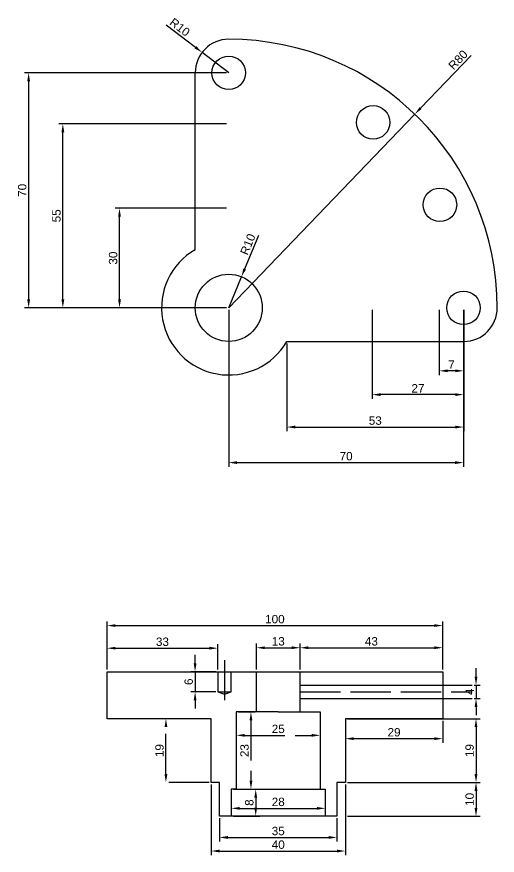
# Model space of a CAD drawing. Header units: millimetres. Extents: x 2986 to 4728, y 1033 to 1995.
# Drawn here: x 2985.6 to 3128.8, y 1710.1 to 1959.8 of the extents above; entities that cross this region are included whole.
import ezdxf

# ---------------------------------------------------------------- set-up
doc = ezdxf.new("R2010")
doc.units = ezdxf.units.MM
doc.linetypes.add('ACAD_ISO02W100', pattern=[15, 12, -3])
doc.styles.get("Standard").update_dxf_attribs({"font": 'arial.ttf'})
doc.dimstyles.new('ISO-25', dxfattribs={"dimtxt": 2.5, "dimasz": 2.5, "dimexe": 1.25, "dimexo": 0.625, "dimtad": 1, "dimdec": 0, "dimtxsty": 'Standard', "dimcen": 2.5, "dimadec": 0, "dimazin": 0, "dimtfac": 1, "dimtdec": 0, "dimtmove": 0, "dimatfit": 3, "dimfxl": 1, "dimarcsym": 0})

# ---------------------------------------------------------------- blocks, each defined once
blk = doc.blocks.new('*D1')
at = {"color": 0, "lineweight": -2, "transparency": 16777216}
for p, q in [((3070.05, 1765.35), (3070.05, 1773.11)), ((3112.55, 1765.35), (3112.55, 1773.11)), ((3072.55, 1771.86), (3110.05, 1771.86))]:
    blk.add_line(p, q, dxfattribs=at)
at = {"color": 0, "transparency": 16777216}
for points in [[(3072.55, 1772.28), (3072.55, 1771.45), (3070.05, 1771.86)], [(3110.05, 1772.28), (3110.05, 1771.45), (3112.55, 1771.86)]]:
    blk.add_solid(points, dxfattribs=at)
at = {"layer": 'Defpoints', "color": 0, "transparency": 16777216}
for p in [(3112.55, 1771.86), (3070.05, 1764.73), (3112.55, 1764.73)]:
    blk.add_point(p, dxfattribs=at)
at = {"color": 0, "transparency": 16777216, "insert": (3091.3, 1773.76), "char_height": 2.5, "attachment_point": 5}
blk.add_mtext('43', dxfattribs=at)
blk = doc.blocks.new('*D2')
at = {"color": 0, "lineweight": -2, "transparency": 16777216}
for p, q in [((3012.55, 1765.35), (3012.55, 1772.97)), ((3015.05, 1771.72), (3043.05, 1771.72)), ((3045.55, 1765.35), (3045.55, 1772.97))]:
    blk.add_line(p, q, dxfattribs=at)
at = {"color": 0, "transparency": 16777216}
for points in [[(3015.05, 1772.14), (3015.05, 1771.31), (3012.55, 1771.72)], [(3043.05, 1772.14), (3043.05, 1771.31), (3045.55, 1771.72)]]:
    blk.add_solid(points, dxfattribs=at)
at = {"layer": 'Defpoints', "color": 0, "transparency": 16777216}
for p in [(3045.55, 1771.72), (3012.55, 1764.73), (3045.55, 1764.73)]:
    blk.add_point(p, dxfattribs=at)
at = {"color": 0, "transparency": 16777216, "insert": (3029.05, 1773.63), "char_height": 2.5, "attachment_point": 5}
blk.add_mtext('33', dxfattribs=at)
blk = doc.blocks.new('*D3')
at = {"color": 0, "lineweight": -2, "transparency": 16777216}
for p, q in [((3038.77, 1767.23), (3038.77, 1769.73)), ((3044.93, 1764.73), (3037.52, 1764.73)), ((3038.77, 1764.73), (3038.77, 1758.73)), ((3044.93, 1758.73), (3037.52, 1758.73)), ((3038.77, 1756.23), (3038.77, 1753.73))]:
    blk.add_line(p, q, dxfattribs=at)
at = {"color": 0, "transparency": 16777216}
for points in [[(3038.35, 1767.23), (3039.19, 1767.23), (3038.77, 1764.73)], [(3038.35, 1756.23), (3039.19, 1756.23), (3038.77, 1758.73)]]:
    blk.add_solid(points, dxfattribs=at)
at = {"layer": 'Defpoints', "color": 0, "transparency": 16777216}
for p in [(3045.55, 1764.73), (3038.77, 1758.73), (3045.55, 1758.73)]:
    blk.add_point(p, dxfattribs=at)
at = {"color": 0, "transparency": 16777216, "insert": (3036.87, 1761.73), "char_height": 2.5, "attachment_point": 5, "rotation": 90}
blk.add_mtext('6', dxfattribs=at)
blk = doc.blocks.new('*D4')
at = {"color": 0, "lineweight": -2, "transparency": 16777216}
for p, q in [((3012.55, 1765.35), (3012.55, 1779.71)), ((3015.05, 1778.46), (3110.05, 1778.46)), ((3112.55, 1765.35), (3112.55, 1779.71))]:
    blk.add_line(p, q, dxfattribs=at)
at = {"color": 0, "transparency": 16777216}
for points in [[(3015.05, 1778.88), (3015.05, 1778.05), (3012.55, 1778.46)], [(3110.05, 1778.88), (3110.05, 1778.05), (3112.55, 1778.46)]]:
    blk.add_solid(points, dxfattribs=at)
at = {"layer": 'Defpoints', "color": 0, "transparency": 16777216}
for p in [(3112.55, 1778.46), (3012.55, 1764.73), (3112.55, 1764.73)]:
    blk.add_point(p, dxfattribs=at)
at = {"color": 0, "transparency": 16777216, "insert": (3062.55, 1780.37), "char_height": 2.5, "attachment_point": 5}
blk.add_mtext('100', dxfattribs=at)
blk = doc.blocks.new('*D5')
at = {"color": 0, "linetype": 'ACAD_ISO02W100', "lineweight": -2, "transparency": 16777216}
for p, q in [((3051.68, 1752.73), (3056.67, 1752.73)), ((3055.42, 1750.23), (3055.42, 1732.23)), ((3051.68, 1729.73), (3056.67, 1729.73))]:
    blk.add_line(p, q, dxfattribs=at)
at = {"color": 0, "linetype": 'ACAD_ISO02W100', "transparency": 16777216}
for points in [[(3055, 1750.23), (3055.83, 1750.23), (3055.42, 1752.73)], [(3055, 1732.23), (3055.83, 1732.23), (3055.42, 1729.73)]]:
    blk.add_solid(points, dxfattribs=at)
at = {"layer": 'Defpoints', "color": 0, "linetype": 'ACAD_ISO02W100', "transparency": 16777216}
for p in [(3051.05, 1752.73), (3051.05, 1729.73), (3055.42, 1729.73)]:
    blk.add_point(p, dxfattribs=at)
at = {"color": 0, "linetype": 'ACAD_ISO02W100', "transparency": 16777216, "insert": (3053.51, 1741.23), "char_height": 2.5, "attachment_point": 5, "rotation": 90}
blk.add_mtext('23', dxfattribs=at)
blk = doc.blocks.new('*D6')
at = {"color": 0, "linetype": 'ACAD_ISO02W100', "lineweight": -2, "transparency": 16777216}
for p, q in [((3051.05, 1752.1), (3051.05, 1744.52)), ((3076.05, 1752.1), (3076.05, 1744.52)), ((3053.55, 1745.77), (3073.55, 1745.77))]:
    blk.add_line(p, q, dxfattribs=at)
at = {"color": 0, "linetype": 'ACAD_ISO02W100', "transparency": 16777216}
for points in [[(3053.55, 1746.19), (3053.55, 1745.36), (3051.05, 1745.77)], [(3073.55, 1746.19), (3073.55, 1745.36), (3076.05, 1745.77)]]:
    blk.add_solid(points, dxfattribs=at)
at = {"layer": 'Defpoints', "color": 0, "linetype": 'ACAD_ISO02W100', "transparency": 16777216}
for p in [(3051.05, 1752.73), (3076.05, 1752.73), (3076.05, 1745.77)]:
    blk.add_point(p, dxfattribs=at)
at = {"color": 0, "linetype": 'ACAD_ISO02W100', "transparency": 16777216, "insert": (3063.55, 1747.68), "char_height": 2.5, "attachment_point": 5}
blk.add_mtext('25', dxfattribs=at)
blk = doc.blocks.new('*D7')
at = {"color": 0, "linetype": 'ACAD_ISO02W100', "lineweight": -2, "transparency": 16777216}
for p, q in [((3057.05, 1765.35), (3057.05, 1773.11)), ((3070.05, 1765.35), (3070.05, 1773.11)), ((3059.55, 1771.86), (3067.55, 1771.86))]:
    blk.add_line(p, q, dxfattribs=at)
at = {"color": 0, "linetype": 'ACAD_ISO02W100', "transparency": 16777216}
for points in [[(3059.55, 1772.28), (3059.55, 1771.45), (3057.05, 1771.86)], [(3067.55, 1772.28), (3067.55, 1771.45), (3070.05, 1771.86)]]:
    blk.add_solid(points, dxfattribs=at)
at = {"layer": 'Defpoints', "color": 0, "linetype": 'ACAD_ISO02W100', "transparency": 16777216}
for p in [(3070.05, 1771.86), (3057.05, 1764.73), (3070.05, 1764.73)]:
    blk.add_point(p, dxfattribs=at)
at = {"color": 0, "linetype": 'ACAD_ISO02W100', "transparency": 16777216, "insert": (3063.55, 1773.76), "char_height": 2.5, "attachment_point": 5}
blk.add_mtext('13', dxfattribs=at)
blk = doc.blocks.new('*D8')
at = {"color": 0, "linetype": 'ACAD_ISO02W100', "lineweight": -2, "transparency": 16777216}
for p, q in [((3042.93, 1750.73), (3028.84, 1750.73)), ((3030.09, 1734.23), (3030.09, 1748.23)), ((3042.93, 1731.73), (3028.84, 1731.73))]:
    blk.add_line(p, q, dxfattribs=at)
at = {"color": 0, "linetype": 'ACAD_ISO02W100', "transparency": 16777216}
for points in [[(3029.67, 1748.23), (3030.51, 1748.23), (3030.09, 1750.73)], [(3029.67, 1734.23), (3030.51, 1734.23), (3030.09, 1731.73)]]:
    blk.add_solid(points, dxfattribs=at)
at = {"layer": 'Defpoints', "color": 0, "linetype": 'ACAD_ISO02W100', "transparency": 16777216}
for p in [(3030.09, 1750.73), (3043.55, 1750.73), (3043.55, 1731.73)]:
    blk.add_point(p, dxfattribs=at)
at = {"color": 0, "linetype": 'ACAD_ISO02W100', "transparency": 16777216, "insert": (3028.19, 1741.23), "char_height": 2.5, "attachment_point": 5, "rotation": 90}
blk.add_mtext('19', dxfattribs=at)
blk = doc.blocks.new('*D9')
at = {"color": 0, "lineweight": -2, "transparency": 16777216}
for p, q in [((3049.55, 1729.1), (3049.55, 1722.78)), ((3077.55, 1729.1), (3077.55, 1722.78)), ((3052.05, 1724.03), (3075.05, 1724.03))]:
    blk.add_line(p, q, dxfattribs=at)
at = {"color": 0, "transparency": 16777216}
for points in [[(3052.05, 1724.45), (3052.05, 1723.61), (3049.55, 1724.03)], [(3075.05, 1724.45), (3075.05, 1723.61), (3077.55, 1724.03)]]:
    blk.add_solid(points, dxfattribs=at)
at = {"layer": 'Defpoints', "color": 0, "transparency": 16777216}
for p in [(3049.55, 1729.73), (3077.55, 1729.73), (3077.55, 1724.03)]:
    blk.add_point(p, dxfattribs=at)
at = {"color": 0, "transparency": 16777216, "insert": (3063.55, 1725.93), "char_height": 2.5, "attachment_point": 5}
blk.add_mtext('28', dxfattribs=at)
blk = doc.blocks.new('*D10')
at = {"color": 0, "lineweight": -2, "transparency": 16777216}
for p, q in [((3050.18, 1729.73), (3058.09, 1729.73)), ((3056.84, 1727.23), (3056.84, 1724.23)), ((3050.18, 1721.73), (3058.09, 1721.73))]:
    blk.add_line(p, q, dxfattribs=at)
at = {"color": 0, "transparency": 16777216}
for points in [[(3056.42, 1727.23), (3057.25, 1727.23), (3056.84, 1729.73)], [(3056.42, 1724.23), (3057.25, 1724.23), (3056.84, 1721.73)]]:
    blk.add_solid(points, dxfattribs=at)
at = {"layer": 'Defpoints', "color": 0, "transparency": 16777216}
for p in [(3049.55, 1729.73), (3049.55, 1721.73), (3056.84, 1721.73)]:
    blk.add_point(p, dxfattribs=at)
at = {"color": 0, "transparency": 16777216, "insert": (3054.93, 1725.73), "char_height": 2.5, "attachment_point": 5, "rotation": 90}
blk.add_mtext('8', dxfattribs=at)
blk = doc.blocks.new('*D11')
at = {"color": 0, "lineweight": -2, "transparency": 16777216}
for p, q in [((3046.05, 1721.1), (3046.05, 1714.11)), ((3081.05, 1721.1), (3081.05, 1714.11)), ((3048.55, 1715.36), (3078.55, 1715.36))]:
    blk.add_line(p, q, dxfattribs=at)
at = {"color": 0, "transparency": 16777216}
for points in [[(3048.55, 1715.78), (3048.55, 1714.94), (3046.05, 1715.36)], [(3078.55, 1715.78), (3078.55, 1714.94), (3081.05, 1715.36)]]:
    blk.add_solid(points, dxfattribs=at)
at = {"layer": 'Defpoints', "color": 0, "transparency": 16777216}
for p in [(3046.05, 1721.73), (3081.05, 1721.73), (3081.05, 1715.36)]:
    blk.add_point(p, dxfattribs=at)
at = {"color": 0, "transparency": 16777216, "insert": (3063.55, 1717.26), "char_height": 2.5, "attachment_point": 5}
blk.add_mtext('35', dxfattribs=at)
blk = doc.blocks.new('*D12')
at = {"color": 0, "lineweight": -2, "transparency": 16777216}
for p, q in [((3043.55, 1731.1), (3043.55, 1710.06)), ((3083.55, 1731.1), (3083.55, 1710.06)), ((3046.05, 1711.31), (3081.05, 1711.31))]:
    blk.add_line(p, q, dxfattribs=at)
at = {"color": 0, "transparency": 16777216}
for points in [[(3046.05, 1711.73), (3046.05, 1710.9), (3043.55, 1711.31)], [(3081.05, 1711.73), (3081.05, 1710.9), (3083.55, 1711.31)]]:
    blk.add_solid(points, dxfattribs=at)
at = {"layer": 'Defpoints', "color": 0, "transparency": 16777216}
for p in [(3043.55, 1731.73), (3083.55, 1731.73), (3083.55, 1711.31)]:
    blk.add_point(p, dxfattribs=at)
at = {"color": 0, "transparency": 16777216, "insert": (3063.55, 1713.21), "char_height": 2.5, "attachment_point": 5}
blk.add_mtext('40', dxfattribs=at)
blk = doc.blocks.new('*D13')
at = {"color": 0, "lineweight": -2, "transparency": 16777216}
for p, q in [((3083.55, 1750.1), (3083.55, 1743.53)), ((3112.55, 1750.1), (3112.55, 1743.53)), ((3086.05, 1744.78), (3110.05, 1744.78))]:
    blk.add_line(p, q, dxfattribs=at)
at = {"color": 0, "transparency": 16777216}
for points in [[(3086.05, 1745.19), (3086.05, 1744.36), (3083.55, 1744.78)], [(3110.05, 1745.19), (3110.05, 1744.36), (3112.55, 1744.78)]]:
    blk.add_solid(points, dxfattribs=at)
at = {"layer": 'Defpoints', "color": 0, "transparency": 16777216}
for p in [(3083.55, 1750.73), (3112.55, 1750.73), (3112.55, 1744.78)]:
    blk.add_point(p, dxfattribs=at)
at = {"color": 0, "transparency": 16777216, "insert": (3098.05, 1746.68), "char_height": 2.5, "attachment_point": 5}
blk.add_mtext('29', dxfattribs=at)
blk = doc.blocks.new('*D14')
at = {"color": 0, "lineweight": -2, "transparency": 16777216}
for p, q in [((3084.18, 1731.73), (3123.72, 1731.73)), ((3122.47, 1729.23), (3122.47, 1724.16)), ((3084.18, 1721.66), (3123.72, 1721.66))]:
    blk.add_line(p, q, dxfattribs=at)
at = {"color": 0, "transparency": 16777216}
for points in [[(3122.05, 1729.23), (3122.89, 1729.23), (3122.47, 1731.73)], [(3122.05, 1724.16), (3122.89, 1724.16), (3122.47, 1721.66)]]:
    blk.add_solid(points, dxfattribs=at)
at = {"layer": 'Defpoints', "color": 0, "transparency": 16777216}
for p in [(3083.55, 1731.73), (3083.55, 1721.66), (3122.47, 1721.66)]:
    blk.add_point(p, dxfattribs=at)
at = {"color": 0, "transparency": 16777216, "insert": (3120.57, 1726.69), "char_height": 2.5, "attachment_point": 5, "rotation": 90}
blk.add_mtext('10', dxfattribs=at)
blk = doc.blocks.new('*D15')
at = {"color": 0, "lineweight": -2, "transparency": 16777216}
for p, q in [((3084.18, 1750.73), (3123.72, 1750.73)), ((3122.47, 1748.23), (3122.47, 1734.23)), ((3084.18, 1731.73), (3123.72, 1731.73))]:
    blk.add_line(p, q, dxfattribs=at)
at = {"color": 0, "transparency": 16777216}
for points in [[(3122.05, 1748.23), (3122.89, 1748.23), (3122.47, 1750.73)], [(3122.05, 1734.23), (3122.89, 1734.23), (3122.47, 1731.73)]]:
    blk.add_solid(points, dxfattribs=at)
at = {"layer": 'Defpoints', "color": 0, "transparency": 16777216}
for p in [(3083.55, 1750.73), (3083.55, 1731.73), (3122.47, 1731.73)]:
    blk.add_point(p, dxfattribs=at)
at = {"color": 0, "transparency": 16777216, "insert": (3120.57, 1741.23), "char_height": 2.5, "attachment_point": 5, "rotation": 90}
blk.add_mtext('19', dxfattribs=at)
blk = doc.blocks.new('*D16')
at = {"color": 0, "lineweight": -2, "transparency": 16777216}
for p, q in [((3122.47, 1763.23), (3122.47, 1765.73)), ((3121.96, 1760.73), (3123.72, 1760.73)), ((3122.47, 1760.73), (3122.47, 1756.73)), ((3121.96, 1756.73), (3123.72, 1756.73)), ((3122.47, 1754.23), (3122.47, 1751.73))]:
    blk.add_line(p, q, dxfattribs=at)
at = {"color": 0, "transparency": 16777216}
for points in [[(3122.05, 1763.23), (3122.89, 1763.23), (3122.47, 1760.73)], [(3122.05, 1754.23), (3122.89, 1754.23), (3122.47, 1756.73)]]:
    blk.add_solid(points, dxfattribs=at)
at = {"layer": 'Defpoints', "color": 0, "transparency": 16777216}
for p in [(3121.33, 1760.73), (3121.33, 1756.73), (3122.47, 1756.73)]:
    blk.add_point(p, dxfattribs=at)
at = {"color": 0, "transparency": 16777216, "insert": (3120.59, 1758.73), "char_height": 2.5, "attachment_point": 5, "rotation": 90}
blk.add_mtext('4', dxfattribs=at)
blk = doc.blocks.new('*D18')
at = {"color": 0, "lineweight": -2, "transparency": 16777216}
for p, q in [((3030.2, 1957.37), (3038.88, 1950.71)), ((3048.8, 1943.1), (3040.86, 1949.19))]:
    blk.add_line(p, q, dxfattribs=at)
at = {"color": 0, "transparency": 16777216}
blk.add_solid([(3039.13, 1951.04), (3038.62, 1950.38), (3040.86, 1949.19)], dxfattribs=at)
at = {"layer": 'Defpoints', "color": 0, "transparency": 16777216}
for p in [(3040.86, 1949.19), (3048.8, 1943.1)]:
    blk.add_point(p, dxfattribs=at)
at = {"color": 0, "transparency": 16777216, "insert": (3034.22, 1956.68), "char_height": 2.5, "attachment_point": 5, "rotation": 322.5043}
blk.add_mtext('R10', dxfattribs=at)
blk = doc.blocks.new('*D19')
at = {"color": 0, "lineweight": -2, "transparency": 16777216}
for p, q in [((3048.17, 1943.1), (2987.94, 1943.1)), ((2989.19, 1875.6), (2989.19, 1940.6)), ((3048.17, 1873.1), (2987.94, 1873.1))]:
    blk.add_line(p, q, dxfattribs=at)
at = {"color": 0, "transparency": 16777216}
for points in [[(2988.77, 1940.6), (2989.6, 1940.6), (2989.19, 1943.1)], [(2988.77, 1875.6), (2989.6, 1875.6), (2989.19, 1873.1)]]:
    blk.add_solid(points, dxfattribs=at)
at = {"layer": 'Defpoints', "color": 0, "transparency": 16777216}
for p in [(2989.19, 1943.1), (3048.8, 1943.1), (3048.8, 1873.1)]:
    blk.add_point(p, dxfattribs=at)
at = {"color": 0, "transparency": 16777216, "insert": (2987.28, 1908.1), "char_height": 2.5, "attachment_point": 5, "rotation": 90}
blk.add_mtext('70', dxfattribs=at)
blk = doc.blocks.new('*D20')
at = {"color": 0, "lineweight": -2, "transparency": 16777216}
for p, q in [((3048.8, 1872.48), (3048.8, 1825.75)), ((3118.75, 1872.48), (3118.75, 1825.75)), ((3051.3, 1827), (3116.25, 1827))]:
    blk.add_line(p, q, dxfattribs=at)
at = {"color": 0, "transparency": 16777216}
for points in [[(3051.3, 1827.42), (3051.3, 1826.58), (3048.8, 1827)], [(3116.25, 1827.42), (3116.25, 1826.58), (3118.75, 1827)]]:
    blk.add_solid(points, dxfattribs=at)
at = {"layer": 'Defpoints', "color": 0, "transparency": 16777216}
for p in [(3048.8, 1873.1), (3118.75, 1873.1), (3118.75, 1827)]:
    blk.add_point(p, dxfattribs=at)
at = {"color": 0, "transparency": 16777216, "insert": (3083.77, 1828.9), "char_height": 2.5, "attachment_point": 5}
blk.add_mtext('70', dxfattribs=at)
blk = doc.blocks.new('*D21')
at = {"color": 0, "lineweight": -2, "transparency": 16777216}
for p, q in [((3120.99, 1948.23), (3105.96, 1932.59)), ((3048.8, 1873.1), (3104.23, 1930.78))]:
    blk.add_line(p, q, dxfattribs=at)
at = {"color": 0, "transparency": 16777216}
blk.add_solid([(3105.66, 1932.88), (3106.26, 1932.3), (3104.23, 1930.78)], dxfattribs=at)
at = {"layer": 'Defpoints', "color": 0, "transparency": 16777216}
for p in [(3104.23, 1930.78), (3048.8, 1873.1)]:
    blk.add_point(p, dxfattribs=at)
at = {"color": 0, "transparency": 16777216, "insert": (3117.12, 1946.95), "char_height": 2.5, "attachment_point": 5, "rotation": 46.1411}
blk.add_mtext('R80', dxfattribs=at)
blk = doc.blocks.new('*D22')
at = {"color": 0, "lineweight": -2, "transparency": 16777216}
for p, q in [((3111.52, 1872.48), (3111.52, 1853.09)), ((3118.8, 1872.48), (3118.8, 1853.09)), ((3116.3, 1854.34), (3114.02, 1854.34))]:
    blk.add_line(p, q, dxfattribs=at)
at = {"color": 0, "transparency": 16777216}
for points in [[(3114.02, 1854.75), (3114.02, 1853.92), (3111.52, 1854.34)], [(3116.3, 1854.75), (3116.3, 1853.92), (3118.8, 1854.34)]]:
    blk.add_solid(points, dxfattribs=at)
at = {"layer": 'Defpoints', "color": 0, "transparency": 16777216}
for p in [(3111.52, 1873.1), (3118.8, 1873.1), (3111.52, 1854.34)]:
    blk.add_point(p, dxfattribs=at)
at = {"color": 0, "transparency": 16777216, "insert": (3115.16, 1856.21), "char_height": 2.5, "attachment_point": 5}
blk.add_mtext('7', dxfattribs=at)
blk = doc.blocks.new('*D23')
at = {"color": 0, "lineweight": -2, "transparency": 16777216}
for p, q in [((3091.55, 1872.48), (3091.55, 1846)), ((3118.8, 1872.48), (3118.8, 1846)), ((3116.3, 1847.25), (3094.05, 1847.25))]:
    blk.add_line(p, q, dxfattribs=at)
at = {"color": 0, "transparency": 16777216}
for points in [[(3094.05, 1847.66), (3094.05, 1846.83), (3091.55, 1847.25)], [(3116.3, 1847.66), (3116.3, 1846.83), (3118.8, 1847.25)]]:
    blk.add_solid(points, dxfattribs=at)
at = {"layer": 'Defpoints', "color": 0, "transparency": 16777216}
for p in [(3091.55, 1873.1), (3118.8, 1873.1), (3091.55, 1847.25)]:
    blk.add_point(p, dxfattribs=at)
at = {"color": 0, "transparency": 16777216, "insert": (3105.18, 1849.13), "char_height": 2.5, "attachment_point": 5}
blk.add_mtext('27', dxfattribs=at)
blk = doc.blocks.new('*D24')
at = {"color": 0, "lineweight": -2, "transparency": 16777216}
for p, q in [((3048.17, 1927.91), (2998.13, 1927.91)), ((2999.38, 1875.6), (2999.38, 1925.41)), ((3048.17, 1873.1), (2998.13, 1873.1))]:
    blk.add_line(p, q, dxfattribs=at)
at = {"color": 0, "transparency": 16777216}
for points in [[(2998.96, 1925.41), (2999.8, 1925.41), (2999.38, 1927.91)], [(2998.96, 1875.6), (2999.8, 1875.6), (2999.38, 1873.1)]]:
    blk.add_solid(points, dxfattribs=at)
at = {"layer": 'Defpoints', "color": 0, "transparency": 16777216}
for p in [(2999.38, 1927.91), (3048.8, 1927.91), (3048.8, 1873.1)]:
    blk.add_point(p, dxfattribs=at)
at = {"color": 0, "transparency": 16777216, "insert": (2997.48, 1900.51), "char_height": 2.5, "attachment_point": 5, "rotation": 90}
blk.add_mtext('55', dxfattribs=at)
blk = doc.blocks.new('*D25')
at = {"color": 0, "lineweight": -2, "transparency": 16777216}
for p, q in [((3048.17, 1902.74), (3015.01, 1902.74)), ((3016.26, 1875.6), (3016.26, 1900.24)), ((3048.17, 1873.1), (3015.01, 1873.1))]:
    blk.add_line(p, q, dxfattribs=at)
at = {"color": 0, "transparency": 16777216}
for points in [[(3015.84, 1900.24), (3016.67, 1900.24), (3016.26, 1902.74)], [(3015.84, 1875.6), (3016.67, 1875.6), (3016.26, 1873.1)]]:
    blk.add_solid(points, dxfattribs=at)
at = {"layer": 'Defpoints', "color": 0, "transparency": 16777216}
for p in [(3016.26, 1902.74), (3048.8, 1902.74), (3048.8, 1873.1)]:
    blk.add_point(p, dxfattribs=at)
at = {"color": 0, "transparency": 16777216, "insert": (3014.36, 1887.92), "char_height": 2.5, "attachment_point": 5, "rotation": 90}
blk.add_mtext('30', dxfattribs=at)
blk = doc.blocks.new('*D26')
at = {"color": 0, "lineweight": -2, "transparency": 16777216}
for p, q in [((3057.63, 1894.64), (3053.54, 1884.66)), ((3048.8, 1873.1), (3052.59, 1882.35))]:
    blk.add_line(p, q, dxfattribs=at)
at = {"color": 0, "transparency": 16777216}
blk.add_solid([(3053.15, 1884.82), (3053.93, 1884.51), (3052.59, 1882.35)], dxfattribs=at)
at = {"layer": 'Defpoints', "color": 0, "transparency": 16777216}
for p in [(3052.59, 1882.35), (3048.8, 1873.1)]:
    blk.add_point(p, dxfattribs=at)
at = {"color": 0, "transparency": 16777216, "insert": (3054.5, 1892.02), "char_height": 2.5, "attachment_point": 5, "rotation": 67.6922}
blk.add_mtext('R10', dxfattribs=at)
blk = doc.blocks.new('*D27')
at = {"color": 0, "lineweight": -2, "transparency": 16777216}
for p, q in [((3066.12, 1862.48), (3066.12, 1836.35)), ((3118.8, 1862.48), (3118.8, 1836.35)), ((3068.62, 1837.6), (3116.3, 1837.6))]:
    blk.add_line(p, q, dxfattribs=at)
at = {"color": 0, "transparency": 16777216}
for points in [[(3068.62, 1838.01), (3068.62, 1837.18), (3066.12, 1837.6)], [(3116.3, 1838.01), (3116.3, 1837.18), (3118.8, 1837.6)]]:
    blk.add_solid(points, dxfattribs=at)
at = {"layer": 'Defpoints', "color": 0, "transparency": 16777216}
for p in [(3066.12, 1863.1), (3118.8, 1863.1), (3118.8, 1837.6)]:
    blk.add_point(p, dxfattribs=at)
at = {"color": 0, "transparency": 16777216, "insert": (3092.46, 1839.5), "char_height": 2.5, "attachment_point": 5}
blk.add_mtext('53', dxfattribs=at)

msp = doc.modelspace()

# ---------------------------------------------------------------- linework, layer by layer
for p, q in [((3038.8, 1890.42), (3038.8, 1943.1)), ((3066.12, 1863.1), (3118.8, 1863.1)), ((3012.55, 1764.73), (3045.55, 1764.73)), ((3012.55, 1750.73), (3012.55, 1764.73)), ((3045.55, 1764.73), (3045.55, 1758.73)), ((3045.55, 1764.73), (3049.55, 1764.73)), ((3049.55, 1758.73), (3049.55, 1764.73)), ((3049.55, 1764.73), (3112.55, 1764.73)), ((3057.05, 1752.73), (3057.05, 1764.73)), ((3070.05, 1752.73), (3070.05, 1764.73)), ((3112.55, 1764.73), (3112.55, 1750.73)), ((3070.05, 1760.73), (3121.33, 1760.73)), ((3045.55, 1758.73), (3049.55, 1758.73)), ((3070.05, 1756.73), (3121.33, 1756.73)), ((3043.55, 1750.73), (3012.55, 1750.73)), ((3043.55, 1731.73), (3043.55, 1750.73)), ((3063.55, 1752.73), (3051.05, 1752.73)), ((3051.05, 1752.73), (3051.05, 1729.73)), ((3063.55, 1752.73), (3076.05, 1752.73)), ((3076.05, 1752.73), (3076.05, 1729.73)), ((3112.55, 1750.73), (3083.55, 1750.73)), ((3083.55, 1750.73), (3083.55, 1731.73)), ((3046.05, 1731.73), (3043.55, 1731.73)), ((3046.05, 1721.73), (3046.05, 1731.73)), ((3083.55, 1731.73), (3081.05, 1731.73)), ((3081.05, 1731.73), (3081.05, 1721.73)), ((3051.05, 1729.73), (3049.55, 1729.73)), ((3049.55, 1729.73), (3049.55, 1721.73)), ((3051.05, 1729.73), (3076.05, 1729.73)), ((3076.05, 1729.73), (3077.55, 1729.73)), ((3077.55, 1729.73), (3077.55, 1721.73)), ((3081.05, 1721.73), (3046.05, 1721.73))]:
    msp.add_line(p, q)
at = {"linetype": 'ACAD_ISO02W100'}
for p, q in [((3047.55, 1768.19), (3047.55, 1756.25)), ((3045.55, 1758.73), (3047.55, 1758.05)), ((3047.55, 1758.05), (3049.55, 1758.73)), ((3070.05, 1758.73), (3121.33, 1758.73))]:
    msp.add_line(p, q, dxfattribs=at)
for centre, radius in [((3048.8, 1943.1), 5), ((3091.82, 1928.32), 5), ((3111.71, 1903.79), 5), ((3048.8, 1873.1), 10), ((3118.75, 1873.1), 5)]:
    msp.add_circle(centre, radius)
for centre, radius, start, end in [((3048.8, 1943.1), 10, 90, 180), ((3048.8, 1873.1), 80, 0, 90), ((3048.8, 1873.1), 20, 120, 330), ((3118.8, 1873.1), 10, 270, 0)]:
    msp.add_arc(centre, radius, start, end)

# ---------------------------------------------------------------- dimensions: what is measured, and where the dimension line sits
for center, mpoint, picture, middle in [((3048.8, 1943.1), (3040.86, 1949.19), '*D18', (3033.06, 1955.17)), ((3048.8, 1873.1), (3104.23, 1930.78), '*D21', (3118.49, 1945.63)), ((3048.8, 1873.1), (3052.59, 1882.35), '*D26', (3056.26, 1891.3))]:
    dim = msp.add_radius_dim(center=center, mpoint=mpoint, dimstyle='ISO-25')
    dim.commit()
    dim.dimension.update_dxf_attribs({"geometry": picture, "text_midpoint": middle, "dimtype": 164})
for base, p2, picture, middle in [((2989.19, 1943.1), (3048.8, 1943.1), '*D19', (2987.28, 1908.1)), ((2999.38, 1927.91), (3048.8, 1927.91), '*D24', (2997.48, 1900.51)), ((3016.26, 1902.74), (3048.8, 1902.74), '*D25', (3014.36, 1887.92))]:
    dim = msp.add_linear_dim(base=base, p1=(3048.8, 1873.1), p2=p2, angle=90, dimstyle='ISO-25')
    dim.commit()
    dim.dimension.update_dxf_attribs({"geometry": picture, "text_midpoint": middle})
for base, p1, p2, picture, middle in [((3118.75, 1827), (3048.8, 1873.1), (3118.75, 1873.1), '*D20', (3083.77, 1828.9)), ((3091.55, 1847.25), (3118.8, 1873.1), (3091.55, 1873.1), '*D23', (3105.18, 1849.13)), ((3111.52, 1854.34), (3118.8, 1873.1), (3111.52, 1873.1), '*D22', (3115.16, 1856.21)), ((3118.8, 1837.6), (3066.12, 1863.1), (3118.8, 1863.1), '*D27', (3092.46, 1839.5))]:
    dim = msp.add_linear_dim(base=base, p1=p1, p2=p2, dimstyle='ISO-25')
    dim.commit()
    dim.dimension.update_dxf_attribs({"geometry": picture, "text_midpoint": middle})
at = {"color": 30, "true_color": 0xf26722}
for base, p1, p2, picture, middle in [((3112.55, 1778.46), (3012.55, 1764.73), (3112.55, 1764.73), '*D4', (3062.55, 1780.37)), ((3045.55, 1771.72), (3012.55, 1764.73), (3045.55, 1764.73), '*D2', (3029.05, 1773.63)), ((3112.55281734, 1771.86175668), (3070.05281734, 1764.72678034), (3112.55281734, 1764.72678034), '*D1', (3091.30281734, 1773.76404181)), ((3112.55, 1744.78), (3083.55, 1750.73), (3112.55, 1750.73), '*D13', (3098.05, 1746.68)), ((3083.55, 1711.31), (3043.55, 1731.73), (3083.55, 1731.73), '*D12', (3063.55, 1713.21)), ((3077.55, 1724.03), (3049.55, 1729.73), (3077.55, 1729.73), '*D9', (3063.55, 1725.93)), ((3081.05, 1715.36), (3046.05, 1721.73), (3081.05, 1721.73), '*D11', (3063.55, 1717.26))]:
    dim = msp.add_linear_dim(base=base, p1=p1, p2=p2, dimstyle='ISO-25', dxfattribs=at)
    dim.commit()
    dim.dimension.update_dxf_attribs({"geometry": picture, "text_midpoint": middle})
at = {"color": 30, "linetype": 'ACAD_ISO02W100', "true_color": 0xf26722}
for base, p1, p2, picture, middle in [((3070.05, 1771.86), (3057.05, 1764.73), (3070.05, 1764.73), '*D7', (3063.55, 1773.76)), ((3076.05, 1745.77), (3051.05, 1752.73), (3076.05, 1752.73), '*D6', (3063.55, 1747.68))]:
    dim = msp.add_linear_dim(base=base, p1=p1, p2=p2, dimstyle='ISO-25', dxfattribs=at)
    dim.commit()
    dim.dimension.update_dxf_attribs({"geometry": picture, "text_midpoint": middle})
at = {"color": 30, "true_color": 0xf26722}
for base, p1, p2, picture, middle in [((3038.77, 1758.73), (3045.55, 1764.73), (3045.55, 1758.73), '*D3', (3036.87, 1761.73)), ((3122.47, 1756.73), (3121.33, 1760.73), (3121.33, 1756.73), '*D16', (3120.59, 1758.73)), ((3122.47, 1731.73), (3083.55, 1750.73), (3083.55, 1731.73), '*D15', (3120.57, 1741.23)), ((3122.47, 1721.66), (3083.55, 1731.73), (3083.55, 1721.66), '*D14', (3120.57, 1726.69)), ((3056.84, 1721.73), (3049.55, 1729.73), (3049.55, 1721.73), '*D10', (3054.93, 1725.73))]:
    dim = msp.add_linear_dim(base=base, p1=p1, p2=p2, angle=90, dimstyle='ISO-25', dxfattribs=at)
    dim.commit()
    dim.dimension.update_dxf_attribs({"geometry": picture, "text_midpoint": middle})
at = {"color": 30, "linetype": 'ACAD_ISO02W100', "true_color": 0xf26722}
for base, p1, p2, picture, middle in [((3030.09, 1750.73), (3043.55, 1731.73), (3043.55, 1750.73), '*D8', (3028.19, 1741.23)), ((3055.42, 1729.73), (3051.05, 1752.73), (3051.05, 1729.73), '*D5', (3053.51, 1741.23))]:
    dim = msp.add_linear_dim(base=base, p1=p1, p2=p2, angle=90, dimstyle='ISO-25', dxfattribs=at)
    dim.commit()
    dim.dimension.update_dxf_attribs({"geometry": picture, "text_midpoint": middle})

doc.saveas('drawing.dxf')
